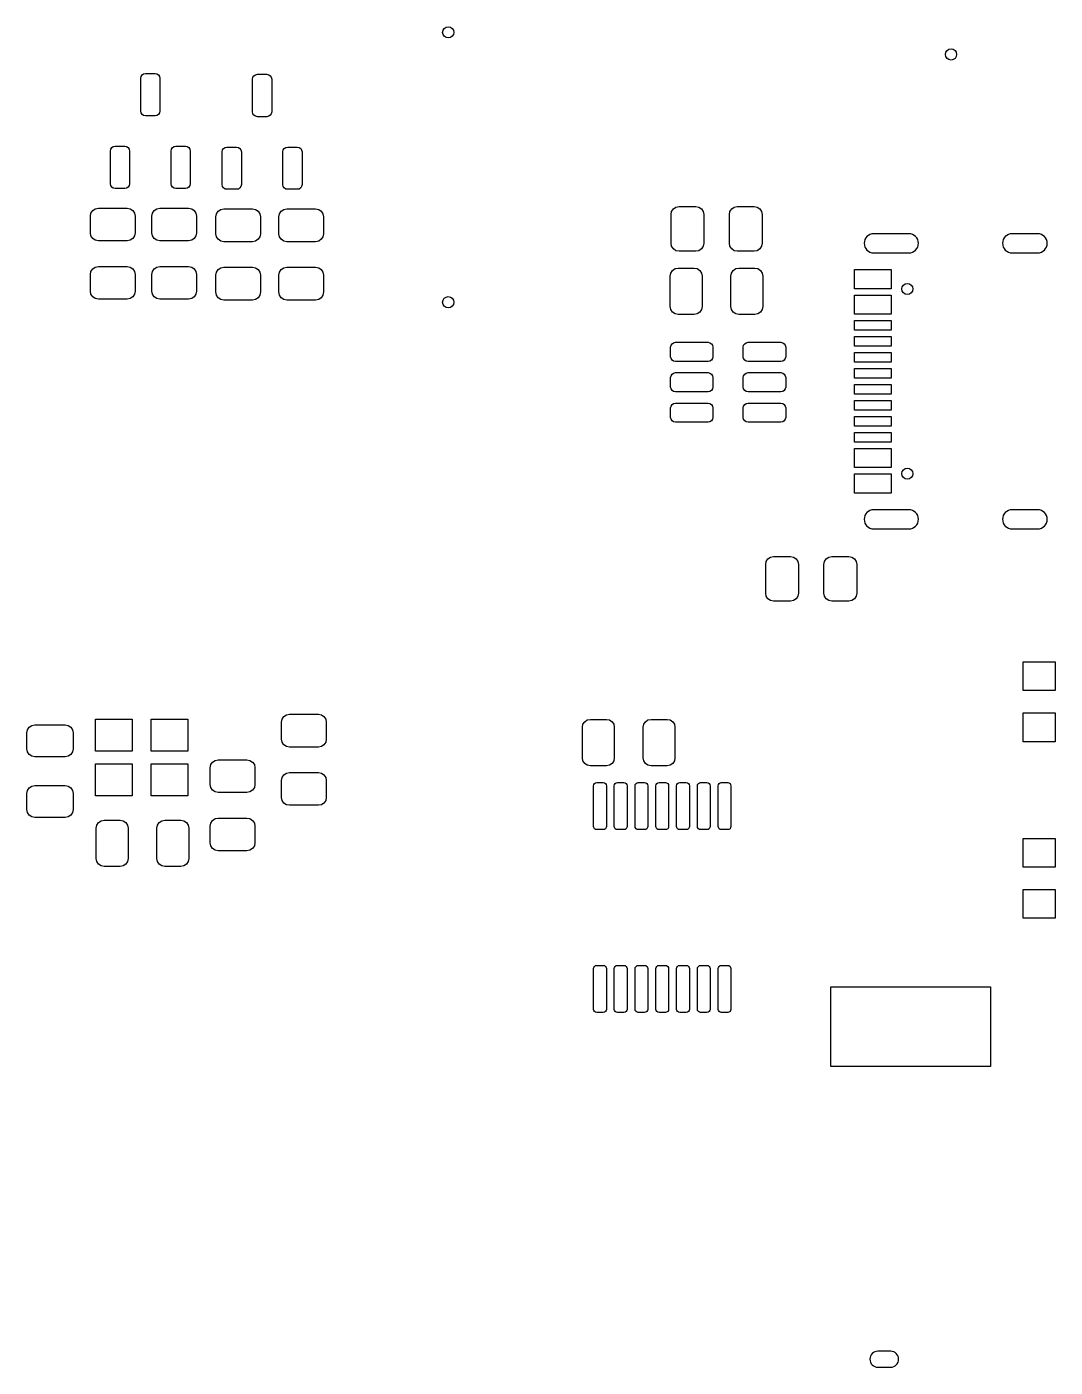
# Model space of a CAD drawing. Header units: inches. Extents: x 0.38 to 5.32, y 0.14 to 3.22.
# Drawn here: x 4.051 to 5.318, y 1.472 to 3.124 of the extents above; entities that cross this region are included whole.
import ezdxf

# ---------------------------------------------------------------- set-up
doc = ezdxf.new("R2010")
doc.units = ezdxf.units.IN
doc.header["$MEASUREMENT"] = 0
doc.layers.add('BLACK', color=250, linetype='CONTINUOUS')

msp = doc.modelspace()

# ---------------------------------------------------------------- linework, layer by layer
at = {"layer": 'BLACK', "linetype": 'CONTINUOUS'}
for p, q in [((4.1914, 3.0606), (4.1918, 3.0628)), ((4.1914, 3.0202), (4.1914, 3.0606)), ((4.1918, 3.0628), (4.1931, 3.0647)), ((4.1931, 3.0647), (4.195, 3.066)), ((4.195, 3.066), (4.1973, 3.0665)), ((4.1973, 3.0665), (4.2091, 3.0665)), ((4.2091, 3.0665), (4.2114, 3.066)), ((4.2114, 3.066), (4.2133, 3.0647)), ((4.2133, 3.0647), (4.2146, 3.0628)), ((4.2146, 3.0628), (4.215, 3.0606)), ((4.215, 3.0606), (4.215, 3.0202)), ((4.3292, 3.0596), (4.3296, 3.0618)), ((4.3292, 3.0192), (4.3292, 3.0596)), ((4.3296, 3.0618), (4.3309, 3.0638)), ((4.3309, 3.0638), (4.3328, 3.065)), ((4.3328, 3.065), (4.3351, 3.0655)), ((4.3351, 3.0655), (4.3469, 3.0655)), ((4.3469, 3.0655), (4.3491, 3.065)), ((4.3491, 3.065), (4.3511, 3.0638)), ((4.3511, 3.0638), (4.3523, 3.0618)), ((4.3523, 3.0618), (4.3528, 3.0596)), ((4.3528, 3.0596), (4.3528, 3.0192)), ((4.1918, 3.018), (4.1914, 3.0202)), ((4.1931, 3.016), (4.1918, 3.018)), ((4.195, 3.0148), (4.1931, 3.016)), ((4.1973, 3.0143), (4.195, 3.0148)), ((4.2091, 3.0143), (4.1973, 3.0143)), ((4.2114, 3.0148), (4.2091, 3.0143)), ((4.2133, 3.016), (4.2114, 3.0148)), ((4.2146, 3.018), (4.2133, 3.016)), ((4.215, 3.0202), (4.2146, 3.018)), ((4.3296, 3.017), (4.3292, 3.0192)), ((4.3309, 3.0151), (4.3296, 3.017)), ((4.3328, 3.0138), (4.3309, 3.0151)), ((4.3351, 3.0133), (4.3328, 3.0138)), ((4.3469, 3.0133), (4.3351, 3.0133)), ((4.3491, 3.0138), (4.3469, 3.0133)), ((4.3511, 3.0151), (4.3491, 3.0138)), ((4.3523, 3.017), (4.3511, 3.0151)), ((4.3528, 3.0192), (4.3523, 3.017)), ((4.154, 2.971), (4.1544, 2.9733)), ((4.1544, 2.9733), (4.1557, 2.9752)), ((4.1557, 2.9752), (4.1576, 2.9765)), ((4.1576, 2.9765), (4.1599, 2.9769)), ((4.1599, 2.9769), (4.1717, 2.9769)), ((4.1717, 2.9769), (4.174, 2.9765)), ((4.174, 2.9765), (4.1759, 2.9752)), ((4.1759, 2.9752), (4.1771, 2.9733)), ((4.1771, 2.9733), (4.1776, 2.971)), ((4.2288, 2.971), (4.2292, 2.9733)), ((4.2292, 2.9733), (4.2305, 2.9752)), ((4.2305, 2.9752), (4.2324, 2.9765)), ((4.2324, 2.9765), (4.2347, 2.9769)), ((4.2347, 2.9769), (4.2465, 2.9769)), ((4.2465, 2.9769), (4.2488, 2.9765)), ((4.2488, 2.9765), (4.2507, 2.9752)), ((4.2507, 2.9752), (4.252, 2.9733)), ((4.252, 2.9733), (4.2524, 2.971)), ((4.2922, 2.9723), (4.2935, 2.9742)), ((4.2935, 2.9742), (4.2954, 2.9755)), ((4.2954, 2.9755), (4.2977, 2.9759)), ((4.2977, 2.9759), (4.3095, 2.9759)), ((4.3095, 2.9759), (4.3117, 2.9755)), ((4.3117, 2.9755), (4.3137, 2.9742)), ((4.3137, 2.9742), (4.3149, 2.9723)), ((4.367, 2.9723), (4.3683, 2.9742)), ((4.3683, 2.9742), (4.3702, 2.9755)), ((4.3702, 2.9755), (4.3725, 2.9759)), ((4.3725, 2.9759), (4.3843, 2.9759)), ((4.3843, 2.9759), (4.3866, 2.9755)), ((4.3866, 2.9755), (4.3885, 2.9742)), ((4.3885, 2.9742), (4.3897, 2.9723)), ((4.154, 2.9306), (4.154, 2.971)), ((4.1776, 2.971), (4.1776, 2.9306)), ((4.2288, 2.9306), (4.2288, 2.971)), ((4.2524, 2.971), (4.2524, 2.9306)), ((4.2918, 2.97), (4.2922, 2.9723)), ((4.2918, 2.9297), (4.2918, 2.97)), ((4.3149, 2.9723), (4.3154, 2.97)), ((4.3154, 2.97), (4.3154, 2.9297)), ((4.3666, 2.97), (4.367, 2.9723)), ((4.3666, 2.9297), (4.3666, 2.97)), ((4.3897, 2.9723), (4.3902, 2.97)), ((4.3902, 2.97), (4.3902, 2.9297)), ((4.1544, 2.9284), (4.154, 2.9306)), ((4.1557, 2.9265), (4.1544, 2.9284)), ((4.1576, 2.9252), (4.1557, 2.9265)), ((4.1599, 2.9247), (4.1576, 2.9252)), ((4.1717, 2.9247), (4.1599, 2.9247)), ((4.174, 2.9252), (4.1717, 2.9247)), ((4.1759, 2.9265), (4.174, 2.9252)), ((4.1771, 2.9284), (4.1759, 2.9265)), ((4.1776, 2.9306), (4.1771, 2.9284)), ((4.2292, 2.9284), (4.2288, 2.9306)), ((4.2305, 2.9265), (4.2292, 2.9284)), ((4.2324, 2.9252), (4.2305, 2.9265)), ((4.2347, 2.9247), (4.2324, 2.9252)), ((4.2465, 2.9247), (4.2347, 2.9247)), ((4.2488, 2.9252), (4.2465, 2.9247)), ((4.2507, 2.9265), (4.2488, 2.9252)), ((4.252, 2.9284), (4.2507, 2.9265)), ((4.2524, 2.9306), (4.252, 2.9284)), ((4.2922, 2.9274), (4.2918, 2.9297)), ((4.2935, 2.9255), (4.2922, 2.9274)), ((4.2954, 2.9242), (4.2935, 2.9255)), ((4.2977, 2.9238), (4.2954, 2.9242)), ((4.3095, 2.9238), (4.2977, 2.9238)), ((4.3117, 2.9242), (4.3095, 2.9238)), ((4.3137, 2.9255), (4.3117, 2.9242)), ((4.3149, 2.9274), (4.3137, 2.9255)), ((4.3154, 2.9297), (4.3149, 2.9274)), ((4.367, 2.9274), (4.3666, 2.9297)), ((4.3683, 2.9255), (4.367, 2.9274)), ((4.3702, 2.9242), (4.3683, 2.9255)), ((4.3725, 2.9238), (4.3702, 2.9242)), ((4.3843, 2.9238), (4.3725, 2.9238)), ((4.3866, 2.9242), (4.3843, 2.9238)), ((4.3885, 2.9255), (4.3866, 2.9242)), ((4.3897, 2.9274), (4.3885, 2.9255)), ((4.3902, 2.9297), (4.3897, 2.9274)), ((4.1294, 2.8908), (4.1301, 2.8946)), ((4.1294, 2.8701), (4.1294, 2.8908)), ((4.1301, 2.8946), (4.1323, 2.8977)), ((4.1323, 2.8977), (4.1354, 2.8999)), ((4.1354, 2.8999), (4.1392, 2.9006)), ((4.1392, 2.9006), (4.1746, 2.9006)), ((4.1746, 2.9006), (4.1784, 2.8999)), ((4.1784, 2.8999), (4.1816, 2.8977)), ((4.1816, 2.8977), (4.1837, 2.8946)), ((4.1837, 2.8946), (4.1845, 2.8908)), ((4.1845, 2.8908), (4.1845, 2.8701)), ((4.2052, 2.8908), (4.2059, 2.8946)), ((4.2052, 2.8701), (4.2052, 2.8908)), ((4.2059, 2.8946), (4.208, 2.8977)), ((4.208, 2.8977), (4.2112, 2.8999)), ((4.2112, 2.8999), (4.215, 2.9006)), ((4.215, 2.9006), (4.2504, 2.9006)), ((4.2504, 2.9006), (4.2542, 2.8999)), ((4.2542, 2.8999), (4.2574, 2.8977)), ((4.2574, 2.8977), (4.2595, 2.8946)), ((4.2595, 2.8946), (4.2603, 2.8908)), ((4.2603, 2.8908), (4.2603, 2.8701)), ((4.2839, 2.8898), (4.2846, 2.8936)), ((4.2846, 2.8936), (4.2868, 2.8968)), ((4.2868, 2.8968), (4.29, 2.8989)), ((4.29, 2.8989), (4.2937, 2.8996)), ((4.2937, 2.8996), (4.3292, 2.8996)), ((4.3292, 2.8996), (4.3329, 2.8989)), ((4.3329, 2.8989), (4.3361, 2.8968)), ((4.3361, 2.8968), (4.3383, 2.8936)), ((4.3383, 2.8936), (4.339, 2.8898)), ((4.3617, 2.8898), (4.3624, 2.8936)), ((4.3624, 2.8936), (4.3645, 2.8968)), ((4.3645, 2.8968), (4.3677, 2.8989)), ((4.3677, 2.8989), (4.3715, 2.8996)), ((4.3715, 2.8996), (4.4069, 2.8996)), ((4.4069, 2.8996), (4.4107, 2.8989)), ((4.4107, 2.8989), (4.4139, 2.8968)), ((4.4139, 2.8968), (4.416, 2.8936)), ((4.416, 2.8936), (4.4168, 2.8898)), ((4.8449, 2.8928), (4.8457, 2.8965)), ((4.8449, 2.8573), (4.8449, 2.8928)), ((4.8457, 2.8965), (4.8478, 2.8997)), ((4.8478, 2.8997), (4.851, 2.9018)), ((4.851, 2.9018), (4.8548, 2.9026)), ((4.8548, 2.9026), (4.8754, 2.9026)), ((4.8754, 2.9026), (4.8792, 2.9018)), ((4.8792, 2.9018), (4.8824, 2.8997)), ((4.8824, 2.8997), (4.8845, 2.8965)), ((4.8845, 2.8965), (4.8853, 2.8928)), ((4.8853, 2.8928), (4.8853, 2.8573)), ((4.9168, 2.8928), (4.9175, 2.8965)), ((4.9168, 2.8573), (4.9168, 2.8928)), ((4.9175, 2.8965), (4.9197, 2.8997)), ((4.9197, 2.8997), (4.9228, 2.9018)), ((4.9228, 2.9018), (4.9266, 2.9026)), ((4.9266, 2.9026), (4.9473, 2.9026)), ((4.9473, 2.9026), (4.9511, 2.9018)), ((4.9511, 2.9018), (4.9542, 2.8997)), ((4.9542, 2.8997), (4.9564, 2.8965)), ((4.9564, 2.8965), (4.9571, 2.8928)), ((4.9571, 2.8928), (4.9571, 2.8573)), ((4.2839, 2.8691), (4.2839, 2.8898)), ((4.339, 2.8898), (4.339, 2.8691)), ((4.3617, 2.8691), (4.3617, 2.8898)), ((4.4168, 2.8898), (4.4168, 2.8691)), ((4.1301, 2.8664), (4.1294, 2.8701)), ((4.1323, 2.8632), (4.1301, 2.8664)), ((4.1354, 2.861), (4.1323, 2.8632)), ((4.1392, 2.8603), (4.1354, 2.861)), ((4.1746, 2.8603), (4.1392, 2.8603)), ((4.1784, 2.861), (4.1746, 2.8603)), ((4.1816, 2.8632), (4.1784, 2.861)), ((4.1837, 2.8664), (4.1816, 2.8632)), ((4.1845, 2.8701), (4.1837, 2.8664)), ((4.2059, 2.8664), (4.2052, 2.8701)), ((4.208, 2.8632), (4.2059, 2.8664)), ((4.2112, 2.861), (4.208, 2.8632)), ((4.215, 2.8603), (4.2112, 2.861)), ((4.2504, 2.8603), (4.215, 2.8603)), ((4.2542, 2.861), (4.2504, 2.8603)), ((4.2574, 2.8632), (4.2542, 2.861)), ((4.2595, 2.8664), (4.2574, 2.8632)), ((4.2603, 2.8701), (4.2595, 2.8664)), ((4.2846, 2.8654), (4.2839, 2.8691)), ((4.2868, 2.8622), (4.2846, 2.8654)), ((4.29, 2.86), (4.2868, 2.8622)), ((4.2937, 2.8593), (4.29, 2.86)), ((4.3292, 2.8593), (4.2937, 2.8593)), ((4.3329, 2.86), (4.3292, 2.8593)), ((4.3361, 2.8622), (4.3329, 2.86)), ((4.3383, 2.8654), (4.3361, 2.8622)), ((4.339, 2.8691), (4.3383, 2.8654)), ((4.3624, 2.8654), (4.3617, 2.8691)), ((4.3645, 2.8622), (4.3624, 2.8654)), ((4.3677, 2.86), (4.3645, 2.8622)), ((4.3715, 2.8593), (4.3677, 2.86)), ((4.4069, 2.8593), (4.3715, 2.8593)), ((4.4107, 2.86), (4.4069, 2.8593)), ((4.4139, 2.8622), (4.4107, 2.86)), ((4.416, 2.8654), (4.4139, 2.8622)), ((4.4168, 2.8691), (4.416, 2.8654)), ((4.8457, 2.8536), (4.8449, 2.8573)), ((4.8853, 2.8573), (4.8845, 2.8536)), ((4.9175, 2.8536), (4.9168, 2.8573)), ((4.9571, 2.8573), (4.9564, 2.8536)), ((5.138, 2.8691), (5.0947, 2.8691)), ((5.2967, 2.8691), (5.2652, 2.8691)), ((4.8478, 2.8504), (4.8457, 2.8536)), ((4.851, 2.8482), (4.8478, 2.8504)), ((4.8548, 2.8475), (4.851, 2.8482)), ((4.8754, 2.8475), (4.8548, 2.8475)), ((4.8792, 2.8482), (4.8754, 2.8475)), ((4.8824, 2.8504), (4.8792, 2.8482)), ((4.8845, 2.8536), (4.8824, 2.8504)), ((4.9197, 2.8504), (4.9175, 2.8536)), ((4.9228, 2.8482), (4.9197, 2.8504)), ((4.9266, 2.8475), (4.9228, 2.8482)), ((4.9473, 2.8475), (4.9266, 2.8475)), ((4.9511, 2.8482), (4.9473, 2.8475)), ((4.9542, 2.8504), (4.9511, 2.8482)), ((4.9564, 2.8536), (4.9542, 2.8504)), ((5.0947, 2.8455), (5.138, 2.8455)), ((5.2652, 2.8455), (5.2967, 2.8455)), ((4.1301, 2.8227), (4.1323, 2.8259)), ((4.1323, 2.8259), (4.1354, 2.828)), ((4.1354, 2.828), (4.1392, 2.8288)), ((4.1392, 2.8288), (4.1746, 2.8288)), ((4.1746, 2.8288), (4.1784, 2.828)), ((4.1784, 2.828), (4.1816, 2.8259)), ((4.1816, 2.8259), (4.1837, 2.8227)), ((4.2059, 2.8227), (4.208, 2.8259)), ((4.208, 2.8259), (4.2112, 2.828)), ((4.2112, 2.828), (4.215, 2.8288)), ((4.215, 2.8288), (4.2504, 2.8288)), ((4.2504, 2.8288), (4.2542, 2.828)), ((4.2542, 2.828), (4.2574, 2.8259)), ((4.2574, 2.8259), (4.2595, 2.8227)), ((4.2846, 2.8217), (4.2868, 2.8249)), ((4.2868, 2.8249), (4.29, 2.827)), ((4.29, 2.827), (4.2937, 2.8278)), ((4.2937, 2.8278), (4.3292, 2.8278)), ((4.3292, 2.8278), (4.3329, 2.827)), ((4.3329, 2.827), (4.3361, 2.8249)), ((4.3361, 2.8249), (4.3383, 2.8217)), ((4.3624, 2.8217), (4.3645, 2.8249)), ((4.3645, 2.8249), (4.3677, 2.827)), ((4.3677, 2.827), (4.3715, 2.8278)), ((4.3715, 2.8278), (4.4069, 2.8278)), ((4.4069, 2.8278), (4.4107, 2.827)), ((4.4107, 2.827), (4.4139, 2.8249)), ((4.4139, 2.8249), (4.416, 2.8217)), ((4.8468, 2.8239), (4.85, 2.8261)), ((4.85, 2.8261), (4.8538, 2.8268)), ((4.8538, 2.8268), (4.8735, 2.8268)), ((4.8735, 2.8268), (4.8772, 2.8261)), ((4.8772, 2.8261), (4.8804, 2.8239)), ((4.9216, 2.8239), (4.9248, 2.8261)), ((4.9248, 2.8261), (4.9286, 2.8268)), ((4.9286, 2.8268), (4.9483, 2.8268)), ((4.9483, 2.8268), (4.952, 2.8261)), ((4.952, 2.8261), (4.9552, 2.8239)), ((5.0711, 2.8014), (5.0711, 2.825)), ((5.0711, 2.825), (5.1164, 2.825)), ((5.1164, 2.825), (5.1164, 2.8014)), ((4.1294, 2.8189), (4.1301, 2.8227)), ((4.1294, 2.7983), (4.1294, 2.8189)), ((4.1837, 2.8227), (4.1845, 2.8189)), ((4.1845, 2.8189), (4.1845, 2.7983)), ((4.2052, 2.8189), (4.2059, 2.8227)), ((4.2052, 2.7983), (4.2052, 2.8189)), ((4.2595, 2.8227), (4.2603, 2.8189)), ((4.2603, 2.8189), (4.2603, 2.7983)), ((4.2839, 2.818), (4.2846, 2.8217)), ((4.2839, 2.7973), (4.2839, 2.818)), ((4.3383, 2.8217), (4.339, 2.818)), ((4.339, 2.818), (4.339, 2.7973)), ((4.3617, 2.818), (4.3624, 2.8217)), ((4.3617, 2.7973), (4.3617, 2.818)), ((4.416, 2.8217), (4.4168, 2.818)), ((4.4168, 2.818), (4.4168, 2.7973)), ((4.8439, 2.817), (4.8447, 2.8207)), ((4.8439, 2.7796), (4.8439, 2.817)), ((4.8447, 2.8207), (4.8468, 2.8239)), ((4.8804, 2.8239), (4.8826, 2.8207)), ((4.8826, 2.8207), (4.8833, 2.817)), ((4.8833, 2.817), (4.8833, 2.7796)), ((4.9187, 2.817), (4.9195, 2.8207)), ((4.9187, 2.7796), (4.9187, 2.817)), ((4.9195, 2.8207), (4.9216, 2.8239)), ((4.9552, 2.8239), (4.9574, 2.8207)), ((4.9574, 2.8207), (4.9581, 2.817)), ((4.9581, 2.817), (4.9581, 2.7796)), ((4.1301, 2.7945), (4.1294, 2.7983)), ((4.1323, 2.7913), (4.1301, 2.7945)), ((4.1354, 2.7892), (4.1323, 2.7913)), ((4.1816, 2.7913), (4.1784, 2.7892)), ((4.1837, 2.7945), (4.1816, 2.7913)), ((4.1845, 2.7983), (4.1837, 2.7945)), ((4.2059, 2.7945), (4.2052, 2.7983)), ((4.208, 2.7913), (4.2059, 2.7945)), ((4.2112, 2.7892), (4.208, 2.7913)), ((4.2574, 2.7913), (4.2542, 2.7892)), ((4.2595, 2.7945), (4.2574, 2.7913)), ((4.2603, 2.7983), (4.2595, 2.7945)), ((4.2846, 2.7935), (4.2839, 2.7973)), ((4.2868, 2.7903), (4.2846, 2.7935)), ((4.3383, 2.7935), (4.3361, 2.7903)), ((4.339, 2.7973), (4.3383, 2.7935)), ((4.3624, 2.7935), (4.3617, 2.7973)), ((4.3645, 2.7903), (4.3624, 2.7935)), ((4.416, 2.7935), (4.4139, 2.7903)), ((4.4168, 2.7973), (4.416, 2.7935)), ((5.1164, 2.8014), (5.0711, 2.8014)), ((5.0711, 2.7699), (5.0711, 2.7935)), ((5.0711, 2.7935), (5.1164, 2.7935)), ((5.1164, 2.7935), (5.1164, 2.7699)), ((4.1392, 2.7884), (4.1354, 2.7892)), ((4.1746, 2.7884), (4.1392, 2.7884)), ((4.1784, 2.7892), (4.1746, 2.7884)), ((4.215, 2.7884), (4.2112, 2.7892)), ((4.2504, 2.7884), (4.215, 2.7884)), ((4.2542, 2.7892), (4.2504, 2.7884)), ((4.29, 2.7882), (4.2868, 2.7903)), ((4.2937, 2.7874), (4.29, 2.7882)), ((4.3292, 2.7874), (4.2937, 2.7874)), ((4.3329, 2.7882), (4.3292, 2.7874)), ((4.3361, 2.7903), (4.3329, 2.7882)), ((4.3677, 2.7882), (4.3645, 2.7903)), ((4.3715, 2.7874), (4.3677, 2.7882)), ((4.4069, 2.7874), (4.3715, 2.7874)), ((4.4107, 2.7882), (4.4069, 2.7874)), ((4.4139, 2.7903), (4.4107, 2.7882)), ((4.8447, 2.7758), (4.8439, 2.7796)), ((4.8468, 2.7726), (4.8447, 2.7758)), ((4.8826, 2.7758), (4.8804, 2.7726)), ((4.8833, 2.7796), (4.8826, 2.7758)), ((4.9195, 2.7758), (4.9187, 2.7796)), ((4.9216, 2.7726), (4.9195, 2.7758)), ((4.9574, 2.7758), (4.9552, 2.7726)), ((4.9581, 2.7796), (4.9574, 2.7758)), ((4.85, 2.7705), (4.8468, 2.7726)), ((4.8538, 2.7697), (4.85, 2.7705)), ((4.8735, 2.7697), (4.8538, 2.7697)), ((4.8772, 2.7705), (4.8735, 2.7697)), ((4.8804, 2.7726), (4.8772, 2.7705)), ((4.9248, 2.7705), (4.9216, 2.7726)), ((4.9286, 2.7697), (4.9248, 2.7705)), ((4.9483, 2.7697), (4.9286, 2.7697)), ((4.952, 2.7705), (4.9483, 2.7697)), ((4.9552, 2.7726), (4.952, 2.7705)), ((5.1164, 2.7699), (5.0711, 2.7699)), ((5.0711, 2.7502), (5.0711, 2.762)), ((5.0711, 2.762), (5.1164, 2.762)), ((5.1164, 2.762), (5.1164, 2.7502)), ((5.1164, 2.7502), (5.0711, 2.7502)), ((5.0711, 2.7306), (5.0711, 2.7424)), ((5.0711, 2.7424), (5.1164, 2.7424)), ((5.1164, 2.7424), (5.1164, 2.7306)), ((4.8444, 2.7294), (4.8449, 2.7316)), ((4.8444, 2.7176), (4.8444, 2.7294)), ((4.8449, 2.7316), (4.8462, 2.7335)), ((4.8462, 2.7335), (4.8481, 2.7348)), ((4.8481, 2.7348), (4.8503, 2.7353)), ((4.8503, 2.7353), (4.8907, 2.7353)), ((4.8907, 2.7353), (4.8929, 2.7348)), ((4.8929, 2.7348), (4.8949, 2.7335)), ((4.8949, 2.7335), (4.8961, 2.7316)), ((4.8961, 2.7316), (4.8966, 2.7294)), ((4.8966, 2.7294), (4.8966, 2.7176)), ((4.934, 2.7294), (4.9344, 2.7316)), ((4.934, 2.7176), (4.934, 2.7294)), ((4.9344, 2.7316), (4.9357, 2.7335)), ((4.9357, 2.7335), (4.9376, 2.7348)), ((4.9376, 2.7348), (4.9399, 2.7353)), ((4.9399, 2.7353), (4.9803, 2.7353)), ((4.9803, 2.7353), (4.9825, 2.7348)), ((4.9825, 2.7348), (4.9844, 2.7335)), ((4.9844, 2.7335), (4.9857, 2.7316)), ((4.9857, 2.7316), (4.9862, 2.7294)), ((4.9862, 2.7294), (4.9862, 2.7176)), ((5.1164, 2.7306), (5.0711, 2.7306)), ((4.8449, 2.7153), (4.8444, 2.7176)), ((4.8462, 2.7134), (4.8449, 2.7153)), ((4.8481, 2.7121), (4.8462, 2.7134)), ((4.8503, 2.7117), (4.8481, 2.7121)), ((4.8907, 2.7117), (4.8503, 2.7117)), ((4.8929, 2.7121), (4.8907, 2.7117)), ((4.8949, 2.7134), (4.8929, 2.7121)), ((4.8961, 2.7153), (4.8949, 2.7134)), ((4.8966, 2.7176), (4.8961, 2.7153)), ((4.9344, 2.7153), (4.934, 2.7176)), ((4.9357, 2.7134), (4.9344, 2.7153)), ((4.9376, 2.7121), (4.9357, 2.7134)), ((4.9399, 2.7117), (4.9376, 2.7121)), ((4.9803, 2.7117), (4.9399, 2.7117)), ((4.9825, 2.7121), (4.9803, 2.7117)), ((4.9844, 2.7134), (4.9825, 2.7121)), ((4.9857, 2.7153), (4.9844, 2.7134)), ((4.9862, 2.7176), (4.9857, 2.7153)), ((5.0711, 2.7109), (5.0711, 2.7227)), ((5.0711, 2.7227), (5.1164, 2.7227)), ((5.1164, 2.7109), (5.0711, 2.7109)), ((5.1164, 2.7227), (5.1164, 2.7109)), ((4.8444, 2.692), (4.8449, 2.6942)), ((4.8449, 2.6942), (4.8462, 2.6961)), ((4.8462, 2.6961), (4.8481, 2.6974)), ((4.8481, 2.6974), (4.8503, 2.6979)), ((4.8503, 2.6979), (4.8907, 2.6979)), ((4.8907, 2.6979), (4.8929, 2.6974)), ((4.8929, 2.6974), (4.8949, 2.6961)), ((4.8949, 2.6961), (4.8961, 2.6942)), ((4.8961, 2.6942), (4.8966, 2.692)), ((4.934, 2.692), (4.9344, 2.6942)), ((4.9344, 2.6942), (4.9357, 2.6961)), ((4.9357, 2.6961), (4.9376, 2.6974)), ((4.9376, 2.6974), (4.9399, 2.6979)), ((4.9399, 2.6979), (4.9803, 2.6979)), ((4.9803, 2.6979), (4.9825, 2.6974)), ((4.9825, 2.6974), (4.9844, 2.6961)), ((4.9844, 2.6961), (4.9857, 2.6942)), ((4.9857, 2.6942), (4.9862, 2.692)), ((5.0711, 2.6912), (5.0711, 2.703)), ((5.0711, 2.703), (5.1164, 2.703)), ((5.1164, 2.703), (5.1164, 2.6912)), ((4.8444, 2.6802), (4.8444, 2.692)), ((4.8449, 2.6779), (4.8444, 2.6802)), ((4.8462, 2.676), (4.8449, 2.6779)), ((4.8481, 2.6747), (4.8462, 2.676)), ((4.8949, 2.676), (4.8929, 2.6747)), ((4.8961, 2.6779), (4.8949, 2.676)), ((4.8966, 2.6802), (4.8961, 2.6779)), ((4.8966, 2.692), (4.8966, 2.6802)), ((4.934, 2.6802), (4.934, 2.692)), ((4.9344, 2.6779), (4.934, 2.6802)), ((4.9357, 2.676), (4.9344, 2.6779)), ((4.9376, 2.6747), (4.9357, 2.676)), ((4.9844, 2.676), (4.9825, 2.6747)), ((4.9857, 2.6779), (4.9844, 2.676)), ((4.9862, 2.6802), (4.9857, 2.6779)), ((4.9862, 2.692), (4.9862, 2.6802)), ((5.1164, 2.6912), (5.0711, 2.6912)), ((5.0711, 2.6715), (5.0711, 2.6833)), ((5.0711, 2.6833), (5.1164, 2.6833)), ((5.1164, 2.6833), (5.1164, 2.6715)), ((4.8462, 2.6587), (4.8481, 2.66)), ((4.8503, 2.6743), (4.8481, 2.6747)), ((4.8481, 2.66), (4.8503, 2.6605)), ((4.8907, 2.6743), (4.8503, 2.6743)), ((4.8503, 2.6605), (4.8907, 2.6605)), ((4.8929, 2.6747), (4.8907, 2.6743)), ((4.8907, 2.6605), (4.8929, 2.66)), ((4.8929, 2.66), (4.8949, 2.6587)), ((4.9357, 2.6587), (4.9376, 2.66)), ((4.9399, 2.6743), (4.9376, 2.6747)), ((4.9376, 2.66), (4.9399, 2.6605)), ((4.9803, 2.6743), (4.9399, 2.6743)), ((4.9399, 2.6605), (4.9803, 2.6605)), ((4.9825, 2.6747), (4.9803, 2.6743)), ((4.9803, 2.6605), (4.9825, 2.66)), ((4.9825, 2.66), (4.9844, 2.6587)), ((5.1164, 2.6715), (5.0711, 2.6715)), ((5.0711, 2.6518), (5.0711, 2.6636)), ((5.0711, 2.6636), (5.1164, 2.6636)), ((5.1164, 2.6636), (5.1164, 2.6518)), ((4.8444, 2.6546), (4.8449, 2.6568)), ((4.8444, 2.6428), (4.8444, 2.6546)), ((4.8449, 2.6405), (4.8444, 2.6428)), ((4.8449, 2.6568), (4.8462, 2.6587)), ((4.8949, 2.6587), (4.8961, 2.6568)), ((4.8961, 2.6568), (4.8966, 2.6546)), ((4.8966, 2.6428), (4.8961, 2.6405)), ((4.8966, 2.6546), (4.8966, 2.6428)), ((4.934, 2.6546), (4.9344, 2.6568)), ((4.934, 2.6428), (4.934, 2.6546)), ((4.9344, 2.6405), (4.934, 2.6428)), ((4.9344, 2.6568), (4.9357, 2.6587)), ((4.9844, 2.6587), (4.9857, 2.6568)), ((4.9857, 2.6568), (4.9862, 2.6546)), ((4.9862, 2.6428), (4.9857, 2.6405)), ((4.9862, 2.6546), (4.9862, 2.6428)), ((5.1164, 2.6518), (5.0711, 2.6518)), ((5.0711, 2.6321), (5.0711, 2.6439)), ((5.0711, 2.6439), (5.1164, 2.6439)), ((5.1164, 2.6439), (5.1164, 2.6321)), ((4.8462, 2.6386), (4.8449, 2.6405)), ((4.8481, 2.6373), (4.8462, 2.6386)), ((4.8503, 2.6369), (4.8481, 2.6373)), ((4.8907, 2.6369), (4.8503, 2.6369)), ((4.8929, 2.6373), (4.8907, 2.6369)), ((4.8949, 2.6386), (4.8929, 2.6373)), ((4.8961, 2.6405), (4.8949, 2.6386)), ((4.9357, 2.6386), (4.9344, 2.6405)), ((4.9376, 2.6373), (4.9357, 2.6386)), ((4.9399, 2.6369), (4.9376, 2.6373)), ((4.9803, 2.6369), (4.9399, 2.6369)), ((4.9825, 2.6373), (4.9803, 2.6369)), ((4.9844, 2.6386), (4.9825, 2.6373)), ((4.9857, 2.6405), (4.9844, 2.6386)), ((5.1164, 2.6321), (5.0711, 2.6321)), ((5.0711, 2.6124), (5.0711, 2.6243)), ((5.0711, 2.6243), (5.1164, 2.6243)), ((5.1164, 2.6124), (5.0711, 2.6124)), ((5.1164, 2.6243), (5.1164, 2.6124)), ((5.0711, 2.5809), (5.0711, 2.6046)), ((5.0711, 2.6046), (5.1164, 2.6046)), ((5.1164, 2.6046), (5.1164, 2.5809)), ((5.1164, 2.5809), (5.0711, 2.5809)), ((5.0711, 2.5494), (5.0711, 2.5731)), ((5.0711, 2.5731), (5.1164, 2.5731)), ((5.1164, 2.5731), (5.1164, 2.5494)), ((5.1164, 2.5494), (5.0711, 2.5494)), ((5.138, 2.529), (5.0947, 2.529)), ((5.2967, 2.529), (5.2652, 2.529)), ((5.0947, 2.5054), (5.138, 2.5054)), ((5.2652, 2.5054), (5.2967, 2.5054)), ((4.9616, 2.4617), (4.9623, 2.4654)), ((4.9616, 2.4262), (4.9616, 2.4617)), ((4.9623, 2.4654), (4.9644, 2.4686)), ((4.9644, 2.4686), (4.9676, 2.4707)), ((4.9676, 2.4707), (4.9714, 2.4715)), ((4.9714, 2.4715), (4.9921, 2.4715)), ((4.9921, 2.4715), (4.9958, 2.4707)), ((4.9958, 2.4707), (4.999, 2.4686)), ((4.999, 2.4686), (5.0012, 2.4654)), ((5.0012, 2.4654), (5.0019, 2.4617)), ((5.0019, 2.4617), (5.0019, 2.4262)), ((5.0334, 2.4617), (5.0342, 2.4654)), ((5.0334, 2.4262), (5.0334, 2.4617)), ((5.0342, 2.4654), (5.0363, 2.4686)), ((5.0363, 2.4686), (5.0395, 2.4707)), ((5.0395, 2.4707), (5.0432, 2.4715)), ((5.0432, 2.4715), (5.0639, 2.4715)), ((5.0639, 2.4715), (5.0677, 2.4707)), ((5.0677, 2.4707), (5.0709, 2.4686)), ((5.0709, 2.4686), (5.073, 2.4654)), ((5.073, 2.4654), (5.0738, 2.4617)), ((5.0738, 2.4617), (5.0738, 2.4262)), ((4.9623, 2.4225), (4.9616, 2.4262)), ((4.9644, 2.4193), (4.9623, 2.4225)), ((4.9676, 2.4171), (4.9644, 2.4193)), ((4.9714, 2.4164), (4.9676, 2.4171)), ((4.9921, 2.4164), (4.9714, 2.4164)), ((4.9958, 2.4171), (4.9921, 2.4164)), ((4.999, 2.4193), (4.9958, 2.4171)), ((5.0012, 2.4225), (4.999, 2.4193)), ((5.0019, 2.4262), (5.0012, 2.4225)), ((5.0342, 2.4225), (5.0334, 2.4262)), ((5.0363, 2.4193), (5.0342, 2.4225)), ((5.0395, 2.4171), (5.0363, 2.4193)), ((5.0432, 2.4164), (5.0395, 2.4171)), ((5.0639, 2.4164), (5.0432, 2.4164)), ((5.0677, 2.4171), (5.0639, 2.4164)), ((5.0709, 2.4193), (5.0677, 2.4171)), ((5.073, 2.4225), (5.0709, 2.4193)), ((5.0738, 2.4262), (5.073, 2.4225)), ((5.279, 2.3061), (5.279, 2.3416)), ((5.279, 2.3416), (5.3183, 2.3416)), ((5.3183, 2.3416), (5.3183, 2.3061)), ((5.3183, 2.3061), (5.279, 2.3061)), ((4.0539, 2.2611), (4.0571, 2.2632)), ((4.0571, 2.2632), (4.0608, 2.2639)), ((4.0608, 2.2639), (4.0982, 2.2639)), ((4.0982, 2.2639), (4.102, 2.2632)), ((4.102, 2.2632), (4.1052, 2.2611)), ((4.1355, 2.2317), (4.1355, 2.2711)), ((4.1355, 2.2711), (4.1807, 2.2711)), ((4.1807, 2.2711), (4.1807, 2.2317)), ((4.2044, 2.2317), (4.2044, 2.2711)), ((4.2044, 2.2711), (4.2496, 2.2711)), ((4.2496, 2.2711), (4.2496, 2.2317)), ((4.365, 2.2671), (4.3657, 2.2709)), ((4.365, 2.2464), (4.365, 2.2671)), ((4.3657, 2.2709), (4.3679, 2.2741)), ((4.3679, 2.2741), (4.3711, 2.2762)), ((4.3711, 2.2762), (4.3748, 2.277)), ((4.3748, 2.277), (4.4103, 2.277)), ((4.4103, 2.277), (4.414, 2.2762)), ((4.414, 2.2762), (4.4172, 2.2741)), ((4.4172, 2.2741), (4.4194, 2.2709)), ((4.4194, 2.2709), (4.4201, 2.2671)), ((4.4201, 2.2671), (4.4201, 2.2464)), ((4.7357, 2.2609), (4.7364, 2.2646)), ((4.7364, 2.2646), (4.7386, 2.2678)), ((4.7386, 2.2678), (4.7417, 2.27)), ((4.7417, 2.27), (4.7455, 2.2707)), ((4.7455, 2.2707), (4.7652, 2.2707)), ((4.7652, 2.2707), (4.769, 2.27)), ((4.769, 2.27), (4.7722, 2.2678)), ((4.7722, 2.2678), (4.7743, 2.2646)), ((4.7743, 2.2646), (4.775, 2.2609)), ((4.8105, 2.2609), (4.8112, 2.2646)), ((4.8112, 2.2646), (4.8134, 2.2678)), ((4.8134, 2.2678), (4.8165, 2.27)), ((4.8165, 2.27), (4.8203, 2.2707)), ((4.8203, 2.2707), (4.84, 2.2707)), ((4.84, 2.2707), (4.8438, 2.27)), ((4.8438, 2.27), (4.847, 2.2678)), ((4.847, 2.2678), (4.8491, 2.2646)), ((4.8491, 2.2646), (4.8498, 2.2609)), ((5.279, 2.2431), (5.279, 2.2786)), ((5.279, 2.2786), (5.3183, 2.2786)), ((5.3183, 2.2786), (5.3183, 2.2431)), ((4.051, 2.2541), (4.0517, 2.2579)), ((4.051, 2.2344), (4.051, 2.2541)), ((4.0517, 2.2579), (4.0539, 2.2611)), ((4.1052, 2.2611), (4.1073, 2.2579)), ((4.1073, 2.2579), (4.1081, 2.2541)), ((4.1081, 2.2541), (4.1081, 2.2344)), ((4.3657, 2.2427), (4.365, 2.2464)), ((4.4201, 2.2464), (4.4194, 2.2427)), ((4.7357, 2.2235), (4.7357, 2.2609)), ((4.775, 2.2609), (4.775, 2.2235)), ((4.8105, 2.2235), (4.8105, 2.2609)), ((4.8498, 2.2609), (4.8498, 2.2235)), ((4.0517, 2.2307), (4.051, 2.2344)), ((4.0539, 2.2275), (4.0517, 2.2307)), ((4.1073, 2.2307), (4.1052, 2.2275)), ((4.1081, 2.2344), (4.1073, 2.2307)), ((4.1807, 2.2317), (4.1355, 2.2317)), ((4.2496, 2.2317), (4.2044, 2.2317)), ((4.3679, 2.2395), (4.3657, 2.2427)), ((4.3711, 2.2374), (4.3679, 2.2395)), ((4.3748, 2.2366), (4.3711, 2.2374)), ((4.4103, 2.2366), (4.3748, 2.2366)), ((4.414, 2.2374), (4.4103, 2.2366)), ((4.4172, 2.2395), (4.414, 2.2374)), ((4.4194, 2.2427), (4.4172, 2.2395)), ((5.3183, 2.2431), (5.279, 2.2431)), ((4.0571, 2.2253), (4.0539, 2.2275)), ((4.0608, 2.2246), (4.0571, 2.2253)), ((4.0982, 2.2246), (4.0608, 2.2246)), ((4.102, 2.2253), (4.0982, 2.2246)), ((4.1052, 2.2275), (4.102, 2.2253)), ((4.1355, 2.1766), (4.1355, 2.216)), ((4.1355, 2.216), (4.1807, 2.216)), ((4.1807, 2.216), (4.1807, 2.1766)), ((4.2044, 2.1766), (4.2044, 2.216)), ((4.2044, 2.216), (4.2496, 2.216)), ((4.2496, 2.216), (4.2496, 2.1766)), ((4.277, 2.2111), (4.2777, 2.2149)), ((4.2777, 2.2149), (4.2799, 2.2181)), ((4.2799, 2.2181), (4.2831, 2.2202)), ((4.2831, 2.2202), (4.2868, 2.221)), ((4.2868, 2.221), (4.3223, 2.221)), ((4.3223, 2.221), (4.326, 2.2202)), ((4.326, 2.2202), (4.3292, 2.2181)), ((4.3292, 2.2181), (4.3314, 2.2149)), ((4.3314, 2.2149), (4.3321, 2.2111)), ((4.7364, 2.2197), (4.7357, 2.2235)), ((4.7386, 2.2165), (4.7364, 2.2197)), ((4.7417, 2.2144), (4.7386, 2.2165)), ((4.7455, 2.2136), (4.7417, 2.2144)), ((4.7652, 2.2136), (4.7455, 2.2136)), ((4.769, 2.2144), (4.7652, 2.2136)), ((4.7722, 2.2165), (4.769, 2.2144)), ((4.7743, 2.2197), (4.7722, 2.2165)), ((4.775, 2.2235), (4.7743, 2.2197)), ((4.8112, 2.2197), (4.8105, 2.2235)), ((4.8134, 2.2165), (4.8112, 2.2197)), ((4.8165, 2.2144), (4.8134, 2.2165)), ((4.8203, 2.2136), (4.8165, 2.2144)), ((4.84, 2.2136), (4.8203, 2.2136)), ((4.8438, 2.2144), (4.84, 2.2136)), ((4.847, 2.2165), (4.8438, 2.2144)), ((4.8491, 2.2197), (4.847, 2.2165)), ((4.8498, 2.2235), (4.8491, 2.2197)), ((4.277, 2.1904), (4.277, 2.2111)), ((4.3321, 2.2111), (4.3321, 2.1904)), ((4.365, 2.1953), (4.3657, 2.199)), ((4.3657, 2.199), (4.3679, 2.2022)), ((4.3679, 2.2022), (4.3711, 2.2044)), ((4.3711, 2.2044), (4.3748, 2.2051)), ((4.3748, 2.2051), (4.4103, 2.2051)), ((4.4103, 2.2051), (4.414, 2.2044)), ((4.414, 2.2044), (4.4172, 2.2022)), ((4.4172, 2.2022), (4.4194, 2.199)), ((4.4194, 2.199), (4.4201, 2.1953)), ((4.051, 2.1793), (4.0517, 2.1831)), ((4.0517, 2.1831), (4.0539, 2.1863)), ((4.0539, 2.1863), (4.0571, 2.1884)), ((4.0571, 2.1884), (4.0608, 2.1891)), ((4.0608, 2.1891), (4.0982, 2.1891)), ((4.0982, 2.1891), (4.102, 2.1884)), ((4.102, 2.1884), (4.1052, 2.1863)), ((4.1052, 2.1863), (4.1073, 2.1831)), ((4.1073, 2.1831), (4.1081, 2.1793)), ((4.2777, 2.1867), (4.277, 2.1904)), ((4.2799, 2.1835), (4.2777, 2.1867)), ((4.2831, 2.1814), (4.2799, 2.1835)), ((4.2868, 2.1806), (4.2831, 2.1814)), ((4.3223, 2.1806), (4.2868, 2.1806)), ((4.326, 2.1814), (4.3223, 2.1806)), ((4.3292, 2.1835), (4.326, 2.1814)), ((4.3314, 2.1867), (4.3292, 2.1835)), ((4.3321, 2.1904), (4.3314, 2.1867)), ((4.365, 2.1746), (4.365, 2.1953)), ((4.4201, 2.1953), (4.4201, 2.1746)), ((4.7494, 2.189), (4.7497, 2.1905)), ((4.7494, 2.1388), (4.7494, 2.189)), ((4.7497, 2.1905), (4.7506, 2.1918)), ((4.7506, 2.1918), (4.7519, 2.1927)), ((4.7519, 2.1927), (4.7534, 2.193)), ((4.7534, 2.193), (4.7613, 2.193)), ((4.7613, 2.193), (4.7628, 2.1927)), ((4.7628, 2.1927), (4.764, 2.1918)), ((4.764, 2.1918), (4.7649, 2.1905)), ((4.7649, 2.1905), (4.7652, 2.189)), ((4.7652, 2.189), (4.7652, 2.1388)), ((4.775, 2.189), (4.7753, 2.1905)), ((4.775, 2.1388), (4.775, 2.189)), ((4.7753, 2.1905), (4.7762, 2.1918)), ((4.7762, 2.1918), (4.7775, 2.1927)), ((4.7775, 2.1927), (4.779, 2.193)), ((4.779, 2.193), (4.7869, 2.193)), ((4.7869, 2.193), (4.7884, 2.1927)), ((4.7884, 2.1927), (4.7896, 2.1918)), ((4.7896, 2.1918), (4.7905, 2.1905)), ((4.7905, 2.1905), (4.7908, 2.189)), ((4.7908, 2.189), (4.7908, 2.1388)), ((4.8006, 2.189), (4.8009, 2.1905)), ((4.8006, 2.1388), (4.8006, 2.189)), ((4.8009, 2.1905), (4.8018, 2.1918)), ((4.8018, 2.1918), (4.8031, 2.1927)), ((4.8031, 2.1927), (4.8046, 2.193)), ((4.8046, 2.193), (4.8124, 2.193)), ((4.8124, 2.193), (4.8139, 2.1927)), ((4.8139, 2.1927), (4.8152, 2.1918)), ((4.8152, 2.1918), (4.8161, 2.1905)), ((4.8161, 2.1905), (4.8164, 2.189)), ((4.8164, 2.189), (4.8164, 2.1388)), ((4.8262, 2.189), (4.8265, 2.1905)), ((4.8262, 2.1388), (4.8262, 2.189)), ((4.8265, 2.1905), (4.8274, 2.1918)), ((4.8274, 2.1918), (4.8287, 2.1927)), ((4.8287, 2.1927), (4.8302, 2.193)), ((4.8302, 2.193), (4.838, 2.193)), ((4.838, 2.193), (4.8395, 2.1927)), ((4.8395, 2.1927), (4.8408, 2.1918)), ((4.8408, 2.1918), (4.8417, 2.1905)), ((4.8417, 2.1905), (4.842, 2.189)), ((4.842, 2.189), (4.842, 2.1388)), ((4.8518, 2.189), (4.8521, 2.1905)), ((4.8518, 2.1388), (4.8518, 2.189)), ((4.8521, 2.1905), (4.853, 2.1918)), ((4.853, 2.1918), (4.8542, 2.1927)), ((4.8542, 2.1927), (4.8557, 2.193)), ((4.8557, 2.193), (4.8636, 2.193)), ((4.8636, 2.193), (4.8651, 2.1927)), ((4.8651, 2.1927), (4.8664, 2.1918)), ((4.8664, 2.1918), (4.8673, 2.1905)), ((4.8673, 2.1905), (4.8676, 2.189)), ((4.8676, 2.189), (4.8676, 2.1388)), ((4.8774, 2.189), (4.8777, 2.1905)), ((4.8774, 2.1388), (4.8774, 2.189)), ((4.8777, 2.1905), (4.8786, 2.1918)), ((4.8786, 2.1918), (4.8798, 2.1927)), ((4.8798, 2.1927), (4.8813, 2.193)), ((4.8813, 2.193), (4.8892, 2.193)), ((4.8892, 2.193), (4.8907, 2.1927)), ((4.8907, 2.1927), (4.892, 2.1918)), ((4.892, 2.1918), (4.8928, 2.1905)), ((4.8928, 2.1905), (4.8931, 2.189)), ((4.8931, 2.189), (4.8931, 2.1388)), ((4.903, 2.189), (4.9033, 2.1905)), ((4.903, 2.1388), (4.903, 2.189)), ((4.9033, 2.1905), (4.9041, 2.1918)), ((4.9041, 2.1918), (4.9054, 2.1927)), ((4.9054, 2.1927), (4.9069, 2.193)), ((4.9069, 2.193), (4.9148, 2.193)), ((4.9148, 2.193), (4.9163, 2.1927)), ((4.9163, 2.1927), (4.9176, 2.1918)), ((4.9176, 2.1918), (4.9184, 2.1905)), ((4.9184, 2.1905), (4.9187, 2.189)), ((4.9187, 2.189), (4.9187, 2.1388)), ((4.051, 2.1596), (4.051, 2.1793)), ((4.1081, 2.1793), (4.1081, 2.1596)), ((4.1807, 2.1766), (4.1355, 2.1766)), ((4.2496, 2.1766), (4.2044, 2.1766)), ((4.3657, 2.1708), (4.365, 2.1746)), ((4.3679, 2.1676), (4.3657, 2.1708)), ((4.3711, 2.1655), (4.3679, 2.1676)), ((4.3748, 2.1648), (4.3711, 2.1655)), ((4.4103, 2.1648), (4.3748, 2.1648)), ((4.414, 2.1655), (4.4103, 2.1648)), ((4.4172, 2.1676), (4.414, 2.1655)), ((4.4194, 2.1708), (4.4172, 2.1676)), ((4.4201, 2.1746), (4.4194, 2.1708)), ((4.0517, 2.1558), (4.051, 2.1596)), ((4.0539, 2.1527), (4.0517, 2.1558)), ((4.0571, 2.1505), (4.0539, 2.1527)), ((4.0608, 2.1498), (4.0571, 2.1505)), ((4.0982, 2.1498), (4.0608, 2.1498)), ((4.102, 2.1505), (4.0982, 2.1498)), ((4.1052, 2.1527), (4.102, 2.1505)), ((4.1073, 2.1558), (4.1052, 2.1527)), ((4.1081, 2.1596), (4.1073, 2.1558)), ((4.2799, 2.1462), (4.2831, 2.1484)), ((4.2831, 2.1484), (4.2868, 2.1491)), ((4.2868, 2.1491), (4.3223, 2.1491)), ((4.3223, 2.1491), (4.326, 2.1484)), ((4.326, 2.1484), (4.3292, 2.1462)), ((4.1365, 2.1366), (4.1372, 2.1403)), ((4.1365, 2.0992), (4.1365, 2.1366)), ((4.1372, 2.1403), (4.1393, 2.1435)), ((4.1393, 2.1435), (4.1425, 2.1457)), ((4.1425, 2.1457), (4.1463, 2.1464)), ((4.1463, 2.1464), (4.166, 2.1464)), ((4.166, 2.1464), (4.1698, 2.1457)), ((4.1698, 2.1457), (4.1729, 2.1435)), ((4.1729, 2.1435), (4.1751, 2.1403)), ((4.1751, 2.1403), (4.1758, 2.1366)), ((4.1758, 2.1366), (4.1758, 2.0992)), ((4.2113, 2.1366), (4.212, 2.1403)), ((4.2113, 2.0992), (4.2113, 2.1366)), ((4.212, 2.1403), (4.2141, 2.1435)), ((4.2141, 2.1435), (4.2173, 2.1457)), ((4.2173, 2.1457), (4.2211, 2.1464)), ((4.2211, 2.1464), (4.2408, 2.1464)), ((4.2408, 2.1464), (4.2446, 2.1457)), ((4.2446, 2.1457), (4.2477, 2.1435)), ((4.2477, 2.1435), (4.2499, 2.1403)), ((4.2499, 2.1403), (4.2506, 2.1366)), ((4.2506, 2.1366), (4.2506, 2.0992)), ((4.277, 2.1393), (4.2777, 2.143)), ((4.277, 2.1186), (4.277, 2.1393)), ((4.2777, 2.143), (4.2799, 2.1462)), ((4.3292, 2.1462), (4.3314, 2.143)), ((4.3314, 2.143), (4.3321, 2.1393)), ((4.3321, 2.1393), (4.3321, 2.1186)), ((4.7497, 2.1373), (4.7494, 2.1388)), ((4.7506, 2.136), (4.7497, 2.1373)), ((4.7519, 2.1352), (4.7506, 2.136)), ((4.7534, 2.1349), (4.7519, 2.1352)), ((4.7613, 2.1349), (4.7534, 2.1349)), ((4.7628, 2.1352), (4.7613, 2.1349)), ((4.764, 2.136), (4.7628, 2.1352)), ((4.7649, 2.1373), (4.764, 2.136)), ((4.7652, 2.1388), (4.7649, 2.1373)), ((4.7753, 2.1373), (4.775, 2.1388)), ((4.7762, 2.136), (4.7753, 2.1373)), ((4.7775, 2.1352), (4.7762, 2.136)), ((4.779, 2.1349), (4.7775, 2.1352)), ((4.7869, 2.1349), (4.779, 2.1349)), ((4.7884, 2.1352), (4.7869, 2.1349)), ((4.7896, 2.136), (4.7884, 2.1352)), ((4.7905, 2.1373), (4.7896, 2.136)), ((4.7908, 2.1388), (4.7905, 2.1373)), ((4.8009, 2.1373), (4.8006, 2.1388)), ((4.8018, 2.136), (4.8009, 2.1373)), ((4.8031, 2.1352), (4.8018, 2.136)), ((4.8046, 2.1349), (4.8031, 2.1352)), ((4.8124, 2.1349), (4.8046, 2.1349)), ((4.8139, 2.1352), (4.8124, 2.1349)), ((4.8152, 2.136), (4.8139, 2.1352)), ((4.8161, 2.1373), (4.8152, 2.136)), ((4.8164, 2.1388), (4.8161, 2.1373)), ((4.8265, 2.1373), (4.8262, 2.1388)), ((4.8274, 2.136), (4.8265, 2.1373)), ((4.8287, 2.1352), (4.8274, 2.136)), ((4.8302, 2.1349), (4.8287, 2.1352)), ((4.838, 2.1349), (4.8302, 2.1349)), ((4.8395, 2.1352), (4.838, 2.1349)), ((4.8408, 2.136), (4.8395, 2.1352)), ((4.8417, 2.1373), (4.8408, 2.136)), ((4.842, 2.1388), (4.8417, 2.1373)), ((4.8521, 2.1373), (4.8518, 2.1388)), ((4.853, 2.136), (4.8521, 2.1373)), ((4.8542, 2.1352), (4.853, 2.136)), ((4.8557, 2.1349), (4.8542, 2.1352)), ((4.8636, 2.1349), (4.8557, 2.1349)), ((4.8651, 2.1352), (4.8636, 2.1349)), ((4.8664, 2.136), (4.8651, 2.1352)), ((4.8673, 2.1373), (4.8664, 2.136)), ((4.8676, 2.1388), (4.8673, 2.1373)), ((4.8777, 2.1373), (4.8774, 2.1388)), ((4.8786, 2.136), (4.8777, 2.1373)), ((4.8798, 2.1352), (4.8786, 2.136)), ((4.8813, 2.1349), (4.8798, 2.1352)), ((4.8892, 2.1349), (4.8813, 2.1349)), ((4.8907, 2.1352), (4.8892, 2.1349)), ((4.892, 2.136), (4.8907, 2.1352)), ((4.8928, 2.1373), (4.892, 2.136)), ((4.8931, 2.1388), (4.8928, 2.1373)), ((4.9033, 2.1373), (4.903, 2.1388)), ((4.9041, 2.136), (4.9033, 2.1373)), ((4.9054, 2.1352), (4.9041, 2.136)), ((4.9069, 2.1349), (4.9054, 2.1352)), ((4.9148, 2.1349), (4.9069, 2.1349)), ((4.9163, 2.1352), (4.9148, 2.1349)), ((4.9176, 2.136), (4.9163, 2.1352)), ((4.9184, 2.1373), (4.9176, 2.136)), ((4.9187, 2.1388), (4.9184, 2.1373)), ((4.2777, 2.1148), (4.277, 2.1186)), ((4.2799, 2.1116), (4.2777, 2.1148)), ((4.3314, 2.1148), (4.3292, 2.1116)), ((4.3321, 2.1186), (4.3314, 2.1148)), ((5.279, 2.0886), (5.279, 2.1241)), ((5.279, 2.1241), (5.3183, 2.1241)), ((5.3183, 2.1241), (5.3183, 2.0886)), ((4.1372, 2.0954), (4.1365, 2.0992)), ((4.1758, 2.0992), (4.1751, 2.0954)), ((4.212, 2.0954), (4.2113, 2.0992)), ((4.2506, 2.0992), (4.2499, 2.0954)), ((4.2831, 2.1095), (4.2799, 2.1116)), ((4.2868, 2.1088), (4.2831, 2.1095)), ((4.3223, 2.1088), (4.2868, 2.1088)), ((4.326, 2.1095), (4.3223, 2.1088)), ((4.3292, 2.1116), (4.326, 2.1095)), ((4.1393, 2.0922), (4.1372, 2.0954)), ((4.1425, 2.0901), (4.1393, 2.0922)), ((4.1463, 2.0893), (4.1425, 2.0901)), ((4.166, 2.0893), (4.1463, 2.0893)), ((4.1698, 2.0901), (4.166, 2.0893)), ((4.1729, 2.0922), (4.1698, 2.0901)), ((4.1751, 2.0954), (4.1729, 2.0922)), ((4.2141, 2.0922), (4.212, 2.0954)), ((4.2173, 2.0901), (4.2141, 2.0922)), ((4.2211, 2.0893), (4.2173, 2.0901)), ((4.2408, 2.0893), (4.2211, 2.0893)), ((4.2446, 2.0901), (4.2408, 2.0893)), ((4.2477, 2.0922), (4.2446, 2.0901)), ((4.2499, 2.0954), (4.2477, 2.0922)), ((5.3183, 2.0886), (5.279, 2.0886)), ((5.279, 2.0256), (5.279, 2.0611)), ((5.279, 2.0611), (5.3183, 2.0611)), ((5.3183, 2.0611), (5.3183, 2.0256)), ((5.3183, 2.0256), (5.279, 2.0256)), ((4.7497, 1.9651), (4.7506, 1.9664)), ((4.7506, 1.9664), (4.7519, 1.9673)), ((4.7519, 1.9673), (4.7534, 1.9676)), ((4.7534, 1.9676), (4.7613, 1.9676)), ((4.7613, 1.9676), (4.7628, 1.9673)), ((4.7628, 1.9673), (4.764, 1.9664)), ((4.764, 1.9664), (4.7649, 1.9651)), ((4.7753, 1.9651), (4.7762, 1.9664)), ((4.7762, 1.9664), (4.7775, 1.9673)), ((4.7775, 1.9673), (4.779, 1.9676)), ((4.779, 1.9676), (4.7869, 1.9676)), ((4.7869, 1.9676), (4.7884, 1.9673)), ((4.7884, 1.9673), (4.7896, 1.9664)), ((4.7896, 1.9664), (4.7905, 1.9651)), ((4.8009, 1.9651), (4.8018, 1.9664)), ((4.8018, 1.9664), (4.8031, 1.9673)), ((4.8031, 1.9673), (4.8046, 1.9676)), ((4.8046, 1.9676), (4.8124, 1.9676)), ((4.8124, 1.9676), (4.8139, 1.9673)), ((4.8139, 1.9673), (4.8152, 1.9664)), ((4.8152, 1.9664), (4.8161, 1.9651)), ((4.8265, 1.9651), (4.8274, 1.9664)), ((4.8274, 1.9664), (4.8287, 1.9673)), ((4.8287, 1.9673), (4.8302, 1.9676)), ((4.8302, 1.9676), (4.838, 1.9676)), ((4.838, 1.9676), (4.8395, 1.9673)), ((4.8395, 1.9673), (4.8408, 1.9664)), ((4.8408, 1.9664), (4.8417, 1.9651)), ((4.8521, 1.9651), (4.853, 1.9664)), ((4.853, 1.9664), (4.8542, 1.9673)), ((4.8542, 1.9673), (4.8557, 1.9676)), ((4.8557, 1.9676), (4.8636, 1.9676)), ((4.8636, 1.9676), (4.8651, 1.9673)), ((4.8651, 1.9673), (4.8664, 1.9664)), ((4.8664, 1.9664), (4.8673, 1.9651)), ((4.8777, 1.9651), (4.8786, 1.9664)), ((4.8786, 1.9664), (4.8798, 1.9673)), ((4.8798, 1.9673), (4.8813, 1.9676)), ((4.8813, 1.9676), (4.8892, 1.9676)), ((4.8892, 1.9676), (4.8907, 1.9673)), ((4.8907, 1.9673), (4.892, 1.9664)), ((4.892, 1.9664), (4.8928, 1.9651)), ((4.9033, 1.9651), (4.9041, 1.9664)), ((4.9041, 1.9664), (4.9054, 1.9673)), ((4.9054, 1.9673), (4.9069, 1.9676)), ((4.9069, 1.9676), (4.9148, 1.9676)), ((4.9148, 1.9676), (4.9163, 1.9673)), ((4.9163, 1.9673), (4.9176, 1.9664)), ((4.9176, 1.9664), (4.9184, 1.9651)), ((4.7494, 1.9636), (4.7497, 1.9651)), ((4.7494, 1.9134), (4.7494, 1.9636)), ((4.7649, 1.9651), (4.7652, 1.9636)), ((4.7652, 1.9636), (4.7652, 1.9134)), ((4.775, 1.9636), (4.7753, 1.9651)), ((4.775, 1.9134), (4.775, 1.9636)), ((4.7905, 1.9651), (4.7908, 1.9636)), ((4.7908, 1.9636), (4.7908, 1.9134)), ((4.8006, 1.9636), (4.8009, 1.9651)), ((4.8006, 1.9134), (4.8006, 1.9636)), ((4.8161, 1.9651), (4.8164, 1.9636)), ((4.8164, 1.9636), (4.8164, 1.9134)), ((4.8262, 1.9636), (4.8265, 1.9651)), ((4.8262, 1.9134), (4.8262, 1.9636)), ((4.8417, 1.9651), (4.842, 1.9636)), ((4.842, 1.9636), (4.842, 1.9134)), ((4.8518, 1.9636), (4.8521, 1.9651)), ((4.8518, 1.9134), (4.8518, 1.9636)), ((4.8673, 1.9651), (4.8676, 1.9636)), ((4.8676, 1.9636), (4.8676, 1.9134)), ((4.8774, 1.9636), (4.8777, 1.9651)), ((4.8774, 1.9134), (4.8774, 1.9636)), ((4.8928, 1.9651), (4.8931, 1.9636)), ((4.8931, 1.9636), (4.8931, 1.9134)), ((4.903, 1.9636), (4.9033, 1.9651)), ((4.903, 1.9134), (4.903, 1.9636)), ((4.9184, 1.9651), (4.9187, 1.9636)), ((4.9187, 1.9636), (4.9187, 1.9134)), ((5.0418, 1.8428), (5.0418, 1.9412)), ((5.0418, 1.9412), (5.2386, 1.9412)), ((5.2386, 1.9412), (5.2386, 1.8428)), ((4.7497, 1.9119), (4.7494, 1.9134)), ((4.7506, 1.9106), (4.7497, 1.9119)), ((4.7519, 1.9098), (4.7506, 1.9106)), ((4.7534, 1.9095), (4.7519, 1.9098)), ((4.7613, 1.9095), (4.7534, 1.9095)), ((4.7628, 1.9098), (4.7613, 1.9095)), ((4.764, 1.9106), (4.7628, 1.9098)), ((4.7649, 1.9119), (4.764, 1.9106)), ((4.7652, 1.9134), (4.7649, 1.9119)), ((4.7753, 1.9119), (4.775, 1.9134)), ((4.7762, 1.9106), (4.7753, 1.9119)), ((4.7775, 1.9098), (4.7762, 1.9106)), ((4.779, 1.9095), (4.7775, 1.9098)), ((4.7869, 1.9095), (4.779, 1.9095)), ((4.7884, 1.9098), (4.7869, 1.9095)), ((4.7896, 1.9106), (4.7884, 1.9098)), ((4.7905, 1.9119), (4.7896, 1.9106)), ((4.7908, 1.9134), (4.7905, 1.9119)), ((4.8009, 1.9119), (4.8006, 1.9134)), ((4.8018, 1.9106), (4.8009, 1.9119)), ((4.8031, 1.9098), (4.8018, 1.9106)), ((4.8046, 1.9095), (4.8031, 1.9098)), ((4.8124, 1.9095), (4.8046, 1.9095)), ((4.8139, 1.9098), (4.8124, 1.9095)), ((4.8152, 1.9106), (4.8139, 1.9098)), ((4.8161, 1.9119), (4.8152, 1.9106)), ((4.8164, 1.9134), (4.8161, 1.9119)), ((4.8265, 1.9119), (4.8262, 1.9134)), ((4.8274, 1.9106), (4.8265, 1.9119)), ((4.8287, 1.9098), (4.8274, 1.9106)), ((4.8302, 1.9095), (4.8287, 1.9098)), ((4.838, 1.9095), (4.8302, 1.9095)), ((4.8395, 1.9098), (4.838, 1.9095)), ((4.8408, 1.9106), (4.8395, 1.9098)), ((4.8417, 1.9119), (4.8408, 1.9106)), ((4.842, 1.9134), (4.8417, 1.9119)), ((4.8521, 1.9119), (4.8518, 1.9134)), ((4.853, 1.9106), (4.8521, 1.9119)), ((4.8542, 1.9098), (4.853, 1.9106)), ((4.8557, 1.9095), (4.8542, 1.9098)), ((4.8636, 1.9095), (4.8557, 1.9095)), ((4.8651, 1.9098), (4.8636, 1.9095)), ((4.8664, 1.9106), (4.8651, 1.9098)), ((4.8673, 1.9119), (4.8664, 1.9106)), ((4.8676, 1.9134), (4.8673, 1.9119)), ((4.8777, 1.9119), (4.8774, 1.9134)), ((4.8786, 1.9106), (4.8777, 1.9119)), ((4.8798, 1.9098), (4.8786, 1.9106)), ((4.8813, 1.9095), (4.8798, 1.9098)), ((4.8892, 1.9095), (4.8813, 1.9095)), ((4.8907, 1.9098), (4.8892, 1.9095)), ((4.892, 1.9106), (4.8907, 1.9098)), ((4.8928, 1.9119), (4.892, 1.9106)), ((4.8931, 1.9134), (4.8928, 1.9119)), ((4.9033, 1.9119), (4.903, 1.9134)), ((4.9041, 1.9106), (4.9033, 1.9119)), ((4.9054, 1.9098), (4.9041, 1.9106)), ((4.9069, 1.9095), (4.9054, 1.9098)), ((4.9148, 1.9095), (4.9069, 1.9095)), ((4.9163, 1.9098), (4.9148, 1.9095)), ((4.9176, 1.9106), (4.9163, 1.9098)), ((4.9184, 1.9119), (4.9176, 1.9106)), ((4.9187, 1.9134), (4.9184, 1.9119)), ((5.2386, 1.8428), (5.0418, 1.8428)), ((5.1156, 1.4922), (5.0998, 1.4922)), ((5.0998, 1.4725), (5.1156, 1.4725))]:
    msp.add_line(p, q, dxfattribs=at)
at = {"layer": 'BLACK'}
for centre in [(4.5703, 3.1172), (5.19, 3.09), (5.1361, 2.801), (4.5703, 2.7847), (5.1361, 2.5735)]:
    msp.add_circle(centre, 0.00689, dxfattribs=at)
for centre, radius, start, end in [((5.0947, 2.8573), 0.0118, 90, 270), ((5.138, 2.8573), 0.0118, 270, 450), ((5.2652, 2.8573), 0.0118, 90, 270), ((5.2967, 2.8573), 0.0118, 270, 450), ((5.0947, 2.5172), 0.0118, 90, 270), ((5.138, 2.5172), 0.0118, 270, 450), ((5.2652, 2.5172), 0.0118, 90, 270), ((5.2967, 2.5172), 0.0118, 270, 450), ((5.0998, 1.4823), 0.00984, 90, 270), ((5.1156, 1.4823), 0.00984, -90, 90)]:
    msp.add_arc(centre, radius, start, end, dxfattribs=at)

doc.saveas('drawing.dxf')
